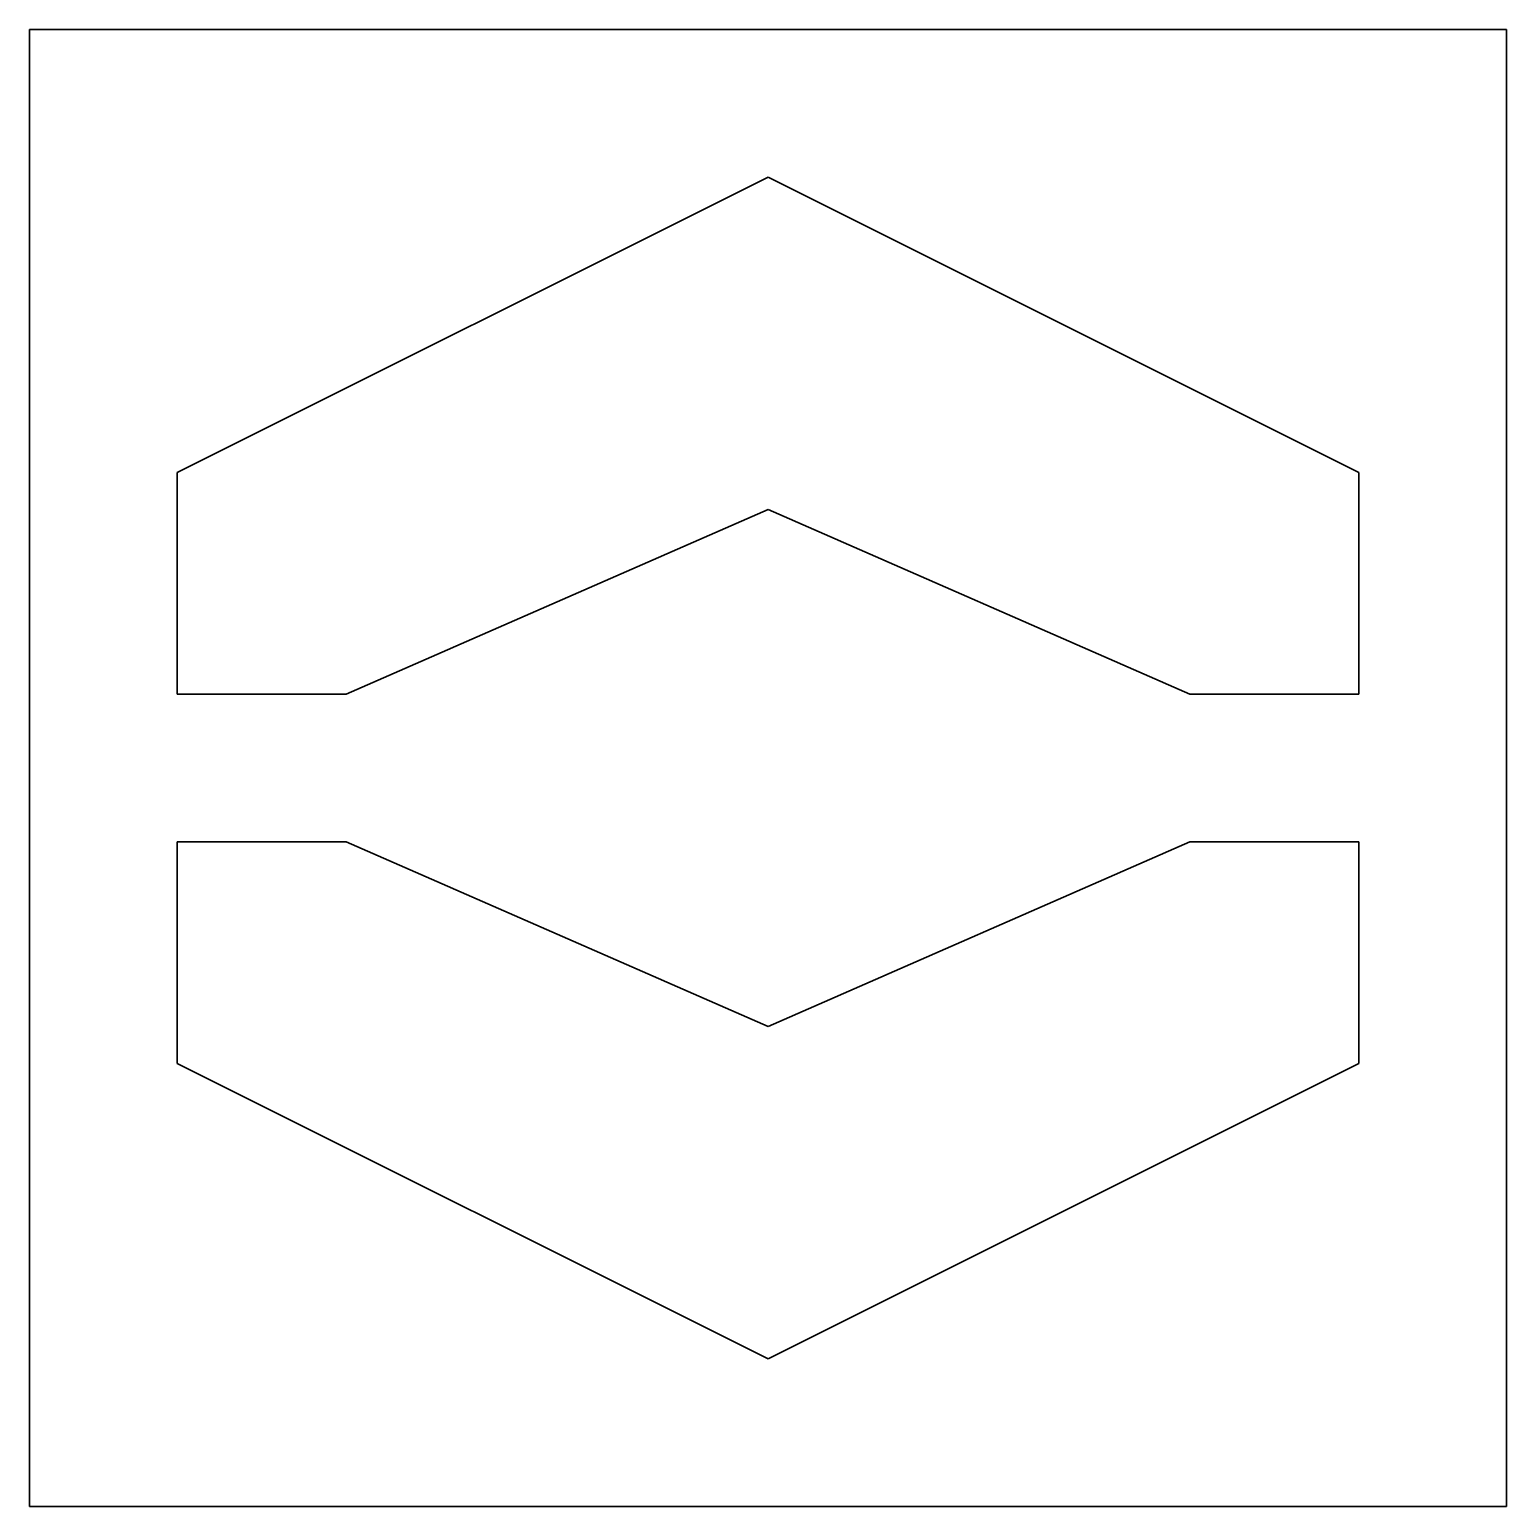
# Model space of a CAD drawing. Header units: millimetres. Extents: x -10 to 10, y -10 to 10.
import ezdxf

# ---------------------------------------------------------------- set-up
doc = ezdxf.new("R2010")
doc.units = ezdxf.units.MM
doc.layers.get('0').update_dxf_attribs({"lineweight": 30, "true_color": 0xffffff})

msp = doc.modelspace()

# ---------------------------------------------------------------- linework, layer by layer
at = {"color": 7, "true_color": 0xffffff}
for p, q in [((-10, 10), (10, 10)), ((-10, -10), (-10, 10)), ((10, 10), (10, -10)), ((-8, 4), (0, 8)), ((0, 8), (8, 4)), ((-8, 1), (-8, 4)), ((8, 4), (8, 1)), ((-5.714, 1), (0, 3.5)), ((0, 3.5), (5.714, 1)), ((-8, -1), (-8, -4)), ((0, -3.5), (5.714, -1)), ((8, -4), (8, -1)), ((-5.714, -1), (0, -3.5)), ((-8, -4), (0, -8)), ((0, -8), (8, -4)), ((10, -10), (-10, -10))]:
    msp.add_line(p, q, dxfattribs=at)
for p, q in [((-8, 1), (-5.714, 1)), ((5.714, 1), (8, 1)), ((-8, -1), (-5.714, -1)), ((5.714, -1), (8, -1))]:
    msp.add_line(p, q)

doc.saveas('drawing.dxf')
